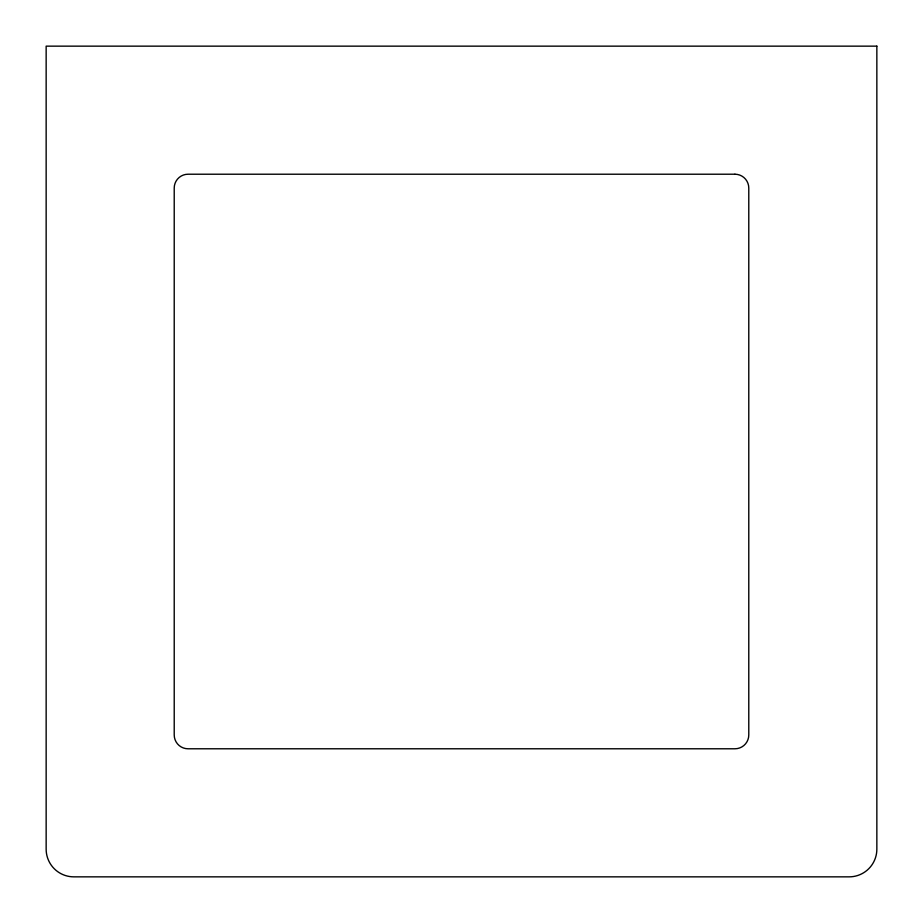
<?xml version="1.0" encoding="UTF-8"?>
<svg xmlns="http://www.w3.org/2000/svg" width="923" height="923" viewBox="0 0 923 923"><rect width="100%" height="100%" fill="white"/><g stroke="black" fill="none" stroke-linecap="round" stroke-linejoin="round"><path stroke-width="1.38" d="M876.85 46.15L46.15 46.15L46.15 849.16A27.69 27.69 0 0 0 73.84 876.85L849.16 876.85A27.69 27.69 0 0 0 876.85 849.16L876.85 46.15M734.939 174.216L188.061 174.216A13.845 13.845 0 0 0 174.216 188.061L174.216 734.939A13.845 13.845 0 0 0 188.061 748.784L734.939 748.784A13.845 13.845 0 0 0 748.784 734.939L748.784 188.061A13.845 13.845 0 0 0 734.939 174.216"/></g></svg>
